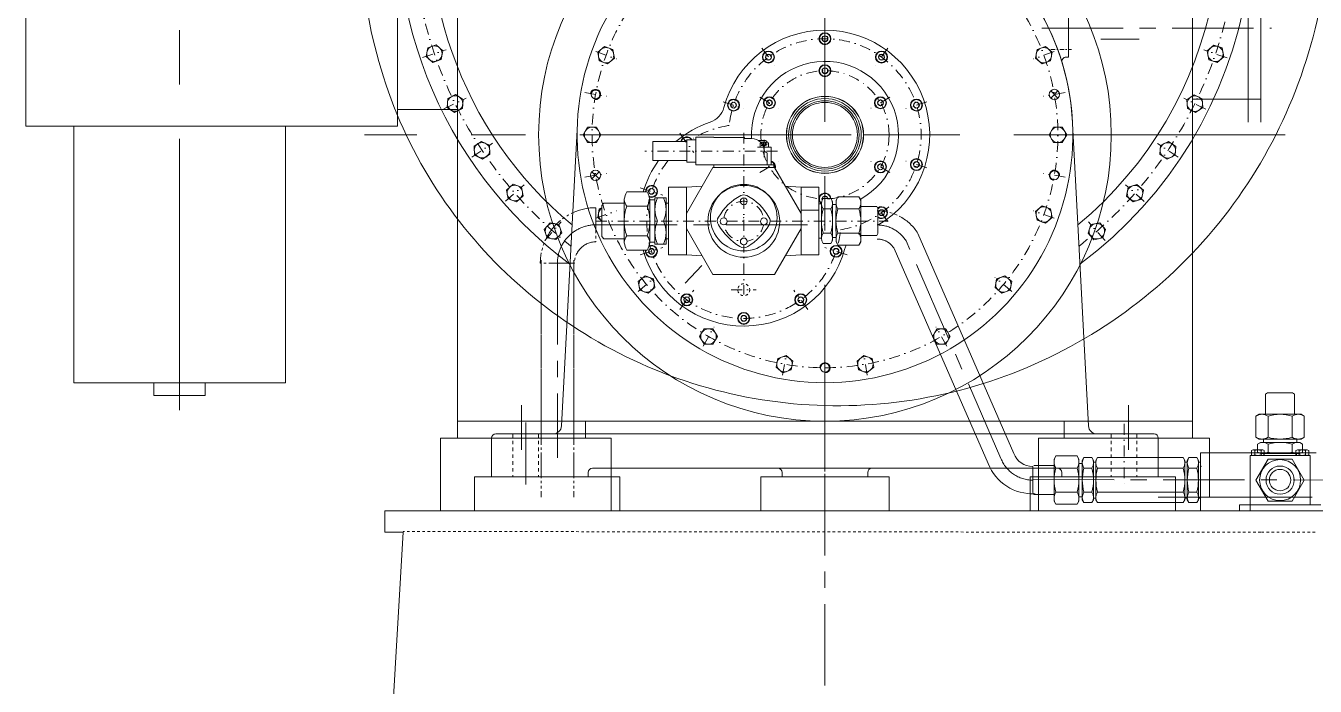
# Model space of a CAD drawing. Header units: inches. Extents: x 0 to 26418, y 0 to 20128.
# Drawn here: x 4403 to 5911, y 3632 to 4405 of the extents above; entities that cross this region are included whole.
import ezdxf

# ---------------------------------------------------------------- set-up
doc = ezdxf.new("R2010")
doc.units = ezdxf.units.IN
doc.header["$MEASUREMENT"] = 0
doc.set_wipeout_variables(frame=1)
for name, pattern in [('CENTER', [50.8, 31.75, -6.35, 6.35, -6.35]), ('DASHDOT', [25.4, 12.7, -6.35, 0, -6.35]), ('EB_DASH', [6, 3, -3]), ('EB_DASHDOTDOT', [45, 30, -3, 3, -3, 3, -3]), ('虚线', [2, 1, -1])]:
    doc.linetypes.add(name, pattern=pattern)
for name, color, linetype, lineweight in [('CAXA1', 5, 'CENTER', 5), ('CAXA细实线层', 7, 'Continuous', 5), ('CAXA虚线层', 96, 'EB_DASH', 5), ('EB0', 7, 'Continuous', 5), ('EB0_1', 7, 'Continuous', 5), ('细实线层', 7, 'Continuous', 5)]:
    doc.layers.add(name, color=color, linetype=linetype, lineweight=lineweight)

msp = doc.modelspace()

# ---------------------------------------------------------------- linework, layer by layer
at = {"color": 7, "lineweight": 5}
for p, q in [((4907.58, 3922.53), (4907.58, 5527.53)), ((5767.58, 3922.53), (5767.58, 5527.53)), ((4402.58, 4682.53), (4402.58, 4287.53)), ((4837.58, 4287.53), (4837.58, 4682.53)), ((5832.58, 4578.82), (5832.58, 4292.46)), ((5847.58, 4578.82), (5847.58, 4292.46)), ((5622.58, 4436.53), (5622.58, 4368.53)), ((5328.58, 4390.23), (5328.58, 4390.23)), ((5337.58, 4393.46), (5334.61, 4391.75)), ((5334.61, 4391.75), (5334.61, 4388.32)), ((5340.55, 4391.75), (5337.58, 4393.46)), ((5340.55, 4391.75), (5340.55, 4388.32)), ((4872.85, 4379.4), (4870.82, 4369.2)), ((4872.85, 4379.4), (4882.69, 4382.74)), ((4882.69, 4382.74), (4890.5, 4375.88)), ((4882.69, 4382.74), (4882.69, 4382.74)), ((4888.47, 4365.69), (4890.5, 4375.88)), ((5071.75, 4374.29), (5079.71, 4380.97)), ((5089.48, 4377.41), (5079.71, 4380.97)), ((5089.48, 4377.41), (5091.28, 4367.18)), ((5334.61, 4388.32), (5337.58, 4386.6)), ((5337.58, 4386.6), (5340.55, 4388.32)), ((5337.58, 4386.6), (5337.58, 4386.6)), ((5585.69, 4377.41), (5583.88, 4367.18)), ((5585.69, 4377.41), (5595.45, 4380.97)), ((5603.41, 4374.29), (5595.45, 4380.97)), ((5792.41, 4382.53), (5784.59, 4375.68)), ((5786.62, 4365.48), (5784.59, 4375.68)), ((5802.25, 4379.19), (5792.41, 4382.53)), ((5802.25, 4379.19), (5804.27, 4369)), ((4878.63, 4362.35), (4870.82, 4369.2)), ((4878.63, 4362.35), (4888.47, 4365.69)), ((5071.75, 4374.29), (5073.55, 4364.05)), ((5073.55, 4364.05), (5083.32, 4360.5)), ((5091.28, 4367.18), (5083.32, 4360.5)), ((5091.28, 4367.18), (5091.28, 4367.18)), ((5091.28, 4367.18), (5091.28, 4367.18)), ((5269.44, 4371.32), (5268.04, 4368.19)), ((5268.04, 4368.19), (5270.06, 4365.41)), ((5272.85, 4371.68), (5269.44, 4371.32)), ((5270.06, 4365.41), (5273.47, 4365.77)), ((5272.85, 4371.68), (5274.87, 4368.9)), ((5273.47, 4365.77), (5274.87, 4368.9)), ((5273.47, 4365.77), (5273.47, 4365.77)), ((5402.31, 4371.68), (5400.3, 4368.9)), ((5400.3, 4368.9), (5401.69, 4365.77)), ((5401.69, 4365.77), (5405.1, 4365.41)), ((5401.69, 4365.77), (5401.69, 4365.77)), ((5405.72, 4371.32), (5402.31, 4371.68)), ((5407.12, 4368.19), (5405.1, 4365.41)), ((5407.12, 4368.19), (5405.72, 4371.32)), ((5583.88, 4367.18), (5591.84, 4360.5)), ((5583.88, 4367.18), (5583.88, 4367.18)), ((5583.88, 4367.18), (5583.88, 4367.18)), ((5601.61, 4364.05), (5591.84, 4360.5)), ((5603.41, 4374.29), (5601.61, 4364.05)), ((5619.77, 4368.53), (5622.58, 4368.53)), ((5796.46, 4362.14), (5786.62, 4365.48)), ((5786.62, 4365.48), (5786.62, 4365.48)), ((5796.46, 4362.14), (5804.27, 4369)), ((5337.58, 4355.96), (5334.61, 4354.25)), ((5334.61, 4354.25), (5334.61, 4350.82)), ((5334.61, 4350.82), (5337.58, 4349.1)), ((5340.55, 4354.25), (5337.58, 4355.96)), ((5337.58, 4349.1), (5340.55, 4350.82)), ((5337.58, 4349.1), (5337.58, 4349.1)), ((5340.55, 4354.25), (5340.55, 4350.82)), ((4896.16, 4320), (4895.48, 4309.63)), ((4896.16, 4320), (4905.48, 4324.6)), ((4905.48, 4324.6), (4914.12, 4318.83)), ((4905.48, 4324.6), (4905.48, 4324.6)), ((4913.44, 4308.46), (4914.12, 4318.83)), ((5229.87, 4315.65), (5227.32, 4313.36)), ((5229.87, 4315.65), (5233.14, 4314.59)), ((5233.85, 4311.24), (5233.14, 4314.59)), ((5272.63, 4318.46), (5269.66, 4316.75)), ((5269.66, 4316.75), (5269.66, 4313.32)), ((5272.63, 4318.46), (5275.6, 4316.75)), ((5275.6, 4313.32), (5275.6, 4316.75)), ((5402.53, 4318.46), (5399.56, 4316.75)), ((5399.56, 4316.75), (5399.56, 4313.32)), ((5405.5, 4316.75), (5402.53, 4318.46)), ((5405.5, 4313.32), (5405.5, 4316.75)), ((5442.03, 4314.59), (5441.31, 4311.24)), ((5445.29, 4315.65), (5442.03, 4314.59)), ((5447.84, 4313.36), (5445.29, 4315.65)), ((5769.59, 4324.4), (5760.95, 4318.63)), ((5761.63, 4308.26), (5760.95, 4318.63)), ((5847.58, 4319.16), (5767.58, 4319.16)), ((5778.91, 4319.81), (5769.59, 4324.4)), ((5778.91, 4319.81), (5779.59, 4309.44)), ((4907.58, 4307.1), (4837.58, 4307.1)), ((4904.12, 4303.86), (4895.48, 4309.63)), ((4904.12, 4303.86), (4913.44, 4308.46)), ((5227.32, 4313.36), (5228.04, 4310)), ((5228.04, 4310), (5231.3, 4308.94)), ((5231.3, 4308.94), (5233.85, 4311.24)), ((5233.85, 4311.24), (5233.85, 4311.24)), ((5269.66, 4313.32), (5272.63, 4311.6)), ((5272.63, 4311.6), (5275.6, 4313.32)), ((5275.6, 4313.32), (5275.6, 4313.32)), ((5399.56, 4313.32), (5402.53, 4311.6)), ((5399.56, 4313.32), (5399.56, 4313.32)), ((5405.5, 4313.32), (5402.53, 4311.6)), ((5441.31, 4311.24), (5443.86, 4308.94)), ((5441.31, 4311.24), (5441.31, 4311.24)), ((5447.12, 4310), (5443.86, 4308.94)), ((5447.12, 4310), (5447.84, 4313.36)), ((5770.95, 4303.66), (5761.63, 4308.26)), ((5761.63, 4308.26), (5761.63, 4308.26)), ((5770.95, 4303.66), (5779.59, 4309.44)), ((4402.58, 4287.53), (4837.58, 4287.53)), ((4458.76, 4287.53), (4458.76, 3987.53)), ((4706.41, 4287.53), (4706.41, 3987.53)), ((5047.88, 4290.66), (5029.34, 3937.01)), ((5054.69, 4277.53), (5059.88, 4286.53)), ((5070.28, 4286.53), (5059.88, 4286.53)), ((5070.28, 4286.53), (5075.47, 4277.53)), ((5604.88, 4286.53), (5599.69, 4277.53)), ((5604.88, 4286.53), (5615.28, 4286.53)), ((5620.47, 4277.53), (5615.28, 4286.53)), ((5627.28, 4290.66), (5645.82, 3937.01)), ((4927.02, 4264.16), (4935.66, 4269.93)), ((4935.66, 4269.93), (4944.98, 4265.34)), ((4935.66, 4269.93), (4935.66, 4269.93)), ((5054.69, 4277.53), (5059.88, 4268.53)), ((5075.47, 4277.53), (5070.28, 4268.53)), ((5075.47, 4277.53), (5075.47, 4277.53)), ((5136.07, 4247.64), (5136.07, 4269.64)), ((5136.07, 4269.64), (5176.07, 4269.64)), ((5173.85, 4270.93), (5173.28, 4269.64)), ((5272.58, 4277.53), (5173.55, 4277.53)), ((5176.07, 4271.16), (5173.85, 4270.93)), ((5173.85, 4270.93), (5173.85, 4270.93)), ((5176.07, 4271.64), (5186.57, 4271.64)), ((5176.07, 4245.64), (5176.07, 4271.64)), ((5207.57, 4274.64), (5186.57, 4274.64)), ((5186.57, 4274.64), (5186.57, 4242.64)), ((5205.57, 4274.64), (5207.57, 4274.64)), ((5207.57, 4274.64), (5207.57, 4274.39)), ((5243.57, 4274.39), (5207.57, 4274.39)), ((5243.57, 4273.13), (5243.57, 4274.39)), ((5252.07, 4273.13), (5243.57, 4273.13)), ((5292.43, 4277.53), (5251.58, 4277.53)), ((5259.94, 4270.81), (5268.09, 4270.81)), ((5268.09, 4270.81), (5259.94, 4270.81)), ((5266.57, 4251.28), (5266.57, 4271.84)), ((5382.73, 4277.53), (5423.58, 4277.53)), ((5402.58, 4277.53), (5460.08, 4277.53)), ((5599.69, 4277.53), (5604.88, 4268.53)), ((5599.69, 4277.53), (5599.69, 4277.53)), ((5620.47, 4277.53), (5615.28, 4268.53)), ((5739.38, 4269.75), (5730.06, 4265.16)), ((5748.02, 4263.98), (5739.38, 4269.75)), ((4927.02, 4264.16), (4927.7, 4253.79)), ((4937.02, 4249.19), (4945.66, 4254.97)), ((4945.66, 4254.97), (4944.98, 4265.34)), ((5059.88, 4268.53), (5070.28, 4268.53)), ((5274.57, 4263.14), (5258.57, 4263.14)), ((5261.68, 4267.86), (5261.68, 4263.14)), ((5261.68, 4263.14), (5271.46, 4263.14)), ((5270.49, 4268.84), (5262.66, 4268.84)), ((5263.69, 4265.84), (5263.69, 4268.84)), ((5263.69, 4265.84), (5266.57, 4264.17)), ((5265.13, 4265.84), (5265.13, 4268.84)), ((5269.46, 4265.84), (5266.57, 4264.17)), ((5268.02, 4265.84), (5268.02, 4268.84)), ((5268.55, 4257.36), (5268.59, 4257.36)), ((5269.46, 4265.84), (5269.46, 4268.84)), ((5270.09, 4255.86), (5270.09, 4242.64)), ((5271.46, 4263.14), (5271.46, 4267.86)), ((5274.57, 4242.64), (5274.57, 4263.14)), ((5615.28, 4268.53), (5604.88, 4268.53)), ((5729.38, 4254.79), (5730.06, 4265.16)), ((5738.02, 4249.01), (5729.38, 4254.79)), ((5729.38, 4254.79), (5729.38, 4254.79)), ((5748.02, 4263.98), (5747.34, 4253.61)), ((4937.02, 4249.19), (4927.7, 4253.79)), ((5136.07, 4247.64), (5176.07, 4247.64)), ((5175.57, 4185.69), (5206.49, 4239.24)), ((5176.07, 4245.64), (5186.57, 4245.64)), ((5205.57, 4242.64), (5186.57, 4242.64)), ((5277.57, 4242.64), (5198.96, 4242.64)), ((5207.57, 4242.64), (5198.96, 4242.64)), ((5206.49, 4239.24), (5278.66, 4239.24)), ((5207.57, 4242.64), (5207.57, 4239.24)), ((5277.57, 4242.64), (5277.57, 4239.24)), ((5278.66, 4239.24), (5309.57, 4185.69)), ((5402.53, 4243.46), (5399.56, 4241.75)), ((5399.56, 4241.75), (5399.56, 4238.32)), ((5399.56, 4241.75), (5399.56, 4241.75)), ((5405.5, 4241.75), (5402.53, 4243.46)), ((5405.5, 4238.32), (5405.5, 4241.75)), ((5443.86, 4246.12), (5441.31, 4243.83)), ((5441.31, 4243.83), (5442.03, 4240.47)), ((5441.31, 4243.83), (5441.31, 4243.83)), ((5445.29, 4239.41), (5442.03, 4240.47)), ((5447.12, 4245.06), (5443.86, 4246.12)), ((5445.29, 4239.41), (5447.84, 4241.71)), ((5447.84, 4241.71), (5447.12, 4245.06)), ((5738.02, 4249.01), (5747.34, 4253.61)), ((5402.53, 4236.6), (5399.56, 4238.32)), ((5402.53, 4236.6), (5405.5, 4238.32)), ((4964.91, 4212.82), (4972.72, 4219.68)), ((4964.91, 4212.82), (4966.94, 4202.63)), ((4972.72, 4219.68), (4982.56, 4216.34)), ((4972.72, 4219.68), (4972.72, 4219.68)), ((4984.59, 4206.14), (4982.56, 4216.34)), ((5105.67, 4210.74), (5129.67, 4210.74)), ((5133.92, 4214.76), (5131.37, 4212.47)), ((5131.37, 4212.47), (5132.09, 4209.11)), ((5131.37, 4212.47), (5131.37, 4212.47)), ((5135.35, 4208.05), (5132.09, 4209.11)), ((5137.18, 4213.7), (5133.92, 4214.76)), ((5135.35, 4208.05), (5137.9, 4210.35)), ((5137.9, 4210.35), (5137.18, 4213.7)), ((5175.57, 4216.29), (5154.57, 4216.29)), ((5154.57, 4176.74), (5154.57, 4216.29)), ((5175.57, 4216.29), (5194, 4217.61)), ((5175.57, 4216.29), (5175.57, 4137.19)), ((5309.57, 4216.29), (5291.15, 4217.61)), ((5309.57, 4216.29), (5330.57, 4216.29)), ((5309.57, 4216.29), (5309.57, 4137.19)), ((5330.57, 4216.29), (5330.57, 4137.19)), ((5690.43, 4205.98), (5692.45, 4216.17)), ((5702.29, 4219.51), (5692.45, 4216.17)), ((5710.11, 4212.66), (5702.29, 4219.51)), ((5710.11, 4212.66), (5708.08, 4202.47)), ((4976.78, 4199.29), (4966.94, 4202.63)), ((4976.78, 4199.29), (4984.59, 4206.14)), ((5078.67, 4197.74), (5076.67, 4194.94)), ((5076.67, 4176.74), (5076.67, 4194.94)), ((5078.67, 4197.74), (5102.67, 4197.74)), ((5102.67, 4176.74), (5102.67, 4202.37)), ((5129.67, 4193.99), (5105.67, 4193.99)), ((5132.67, 4176.74), (5132.67, 4202.37)), ((5132.67, 4201.4), (5138.67, 4201.4)), ((5151.67, 4204.02), (5138.67, 4204.02)), ((5138.67, 4176.74), (5138.67, 4204.02)), ((5151.67, 4176.74), (5151.67, 4204.02)), ((5154.57, 4197.74), (5151.67, 4197.74)), ((5333.49, 4196.92), (5330.57, 4196.92)), ((5333.47, 4176.74), (5333.49, 4196.97)), ((5333.47, 4176.74), (5333.49, 4196.97)), ((5337.58, 4205.96), (5334.61, 4204.25)), ((5334.61, 4201.7), (5334.61, 4204.25)), ((5344.59, 4203.03), (5335.4, 4203.04)), ((5344.59, 4203.03), (5335.4, 4203.04)), ((5340.55, 4204.25), (5337.58, 4205.96)), ((5337.58, 4205.96), (5337.58, 4205.96)), ((5340.55, 4203.03), (5340.55, 4204.25)), ((5346.49, 4199.73), (5344.59, 4203.03)), ((5346.49, 4199.73), (5344.59, 4203.03)), ((5346.49, 4199.73), (5346.47, 4176.73)), ((5346.49, 4199.73), (5346.47, 4176.73)), ((5350.49, 4196.23), (5346.49, 4196.23)), ((5350.49, 4196.23), (5346.49, 4196.23)), ((5350.5, 4201.23), (5350.47, 4176.73)), ((5350.5, 4201.23), (5350.47, 4176.73)), ((5350.5, 4201.23), (5352.69, 4205.02)), ((5350.5, 4201.23), (5352.69, 4205.02)), ((5377.31, 4205), (5352.69, 4205.02)), ((5377.31, 4205), (5352.69, 4205.02)), ((5379.5, 4201.21), (5377.31, 4205)), ((5379.5, 4201.21), (5377.31, 4205)), ((5379.47, 4176.7), (5379.5, 4201.21)), ((5379.47, 4176.7), (5379.5, 4201.21)), ((5591.84, 4194.57), (5583.88, 4187.89)), ((5591.84, 4194.57), (5601.61, 4191.01)), ((5698.24, 4199.13), (5690.43, 4205.98)), ((5690.43, 4205.98), (5690.43, 4205.98)), ((5698.24, 4199.13), (5708.08, 4202.47)), ((5071.75, 4180.78), (5073.55, 4191.01)), ((5071.75, 4180.78), (5076.67, 4176.64)), ((5076.67, 4192.15), (5073.55, 4191.01)), ((5330.57, 4189.34), (5309.57, 4189.34)), ((5309.58, 4160.11), (5309.58, 4193.36)), ((5344.58, 4190.88), (5335.39, 4190.89)), ((5344.58, 4190.88), (5335.39, 4190.89)), ((5377.3, 4190.85), (5352.68, 4190.87)), ((5377.3, 4190.85), (5352.68, 4190.87)), ((5398.2, 4193.68), (5379.49, 4193.7)), ((5399.55, 4191.34), (5398.2, 4193.68)), ((5399.53, 4176.74), (5399.53, 4191.37)), ((5401.69, 4189.29), (5400.3, 4186.16)), ((5402.31, 4183.38), (5400.3, 4186.16)), ((5405.1, 4189.65), (5401.69, 4189.29)), ((5401.69, 4189.29), (5401.69, 4189.29)), ((5402.31, 4183.38), (5405.72, 4183.74)), ((5407.12, 4186.88), (5405.1, 4189.65)), ((5405.72, 4183.74), (5407.12, 4186.88)), ((5583.88, 4187.89), (5585.69, 4177.65)), ((5583.88, 4187.89), (5583.88, 4187.89)), ((5603.41, 4180.78), (5595.45, 4174.1)), ((5603.41, 4180.78), (5601.61, 4191.01)), ((5009.18, 4166.87), (5016.03, 4174.69)), ((5009.18, 4166.87), (5012.52, 4157.03)), ((5016.03, 4174.69), (5026.22, 4172.66)), ((5016.03, 4174.69), (5016.03, 4174.69)), ((5029.56, 4162.82), (5026.22, 4172.66)), ((5076.67, 4176.74), (5076.67, 4158.54)), ((5102.67, 4176.74), (5102.67, 4151.11)), ((5132.67, 4176.74), (5132.67, 4151.11)), ((5138.67, 4176.74), (5138.67, 4149.46)), ((5151.67, 4176.74), (5151.67, 4149.46)), ((5154.57, 4176.74), (5154.57, 4137.19)), ((5206.49, 4114.24), (5175.57, 4167.79)), ((5309.57, 4167.79), (5278.66, 4114.24)), ((5333.47, 4176.74), (5333.49, 4156.52)), ((5333.47, 4176.74), (5333.49, 4156.52)), ((5346.49, 4153.75), (5346.47, 4176.75)), ((5346.49, 4153.75), (5346.47, 4176.75)), ((5350.5, 4152.25), (5350.47, 4176.76)), ((5350.5, 4152.25), (5350.47, 4176.76)), ((5379.47, 4176.78), (5379.5, 4152.27)), ((5379.47, 4176.78), (5379.5, 4152.27)), ((5399.53, 4176.74), (5399.53, 4162.12)), ((5595.45, 4174.1), (5585.69, 4177.65)), ((5645.44, 4162.68), (5648.78, 4172.52)), ((5658.97, 4174.54), (5648.78, 4172.52)), ((5665.82, 4166.73), (5658.97, 4174.54)), ((5665.82, 4166.73), (5662.48, 4156.89)), ((5022.71, 4155.01), (5012.52, 4157.03)), ((5022.71, 4155.01), (5029.56, 4162.82)), ((5078.67, 4155.74), (5076.67, 4158.54)), ((5078.67, 4155.74), (5102.67, 4155.74)), ((5129.67, 4159.49), (5105.67, 4159.49)), ((5132.67, 4152.08), (5138.67, 4152.08)), ((5151.67, 4149.46), (5138.67, 4149.46)), ((5154.57, 4155.74), (5151.67, 4155.74)), ((5333.49, 4156.56), (5330.57, 4156.56)), ((5344.58, 4162.6), (5335.39, 4162.59)), ((5344.58, 4162.6), (5335.39, 4162.59)), ((5344.59, 4150.45), (5335.4, 4150.44)), ((5344.59, 4150.45), (5335.4, 4150.44)), ((5346.49, 4153.75), (5344.59, 4150.45)), ((5346.49, 4153.75), (5344.59, 4150.45)), ((5350.49, 4157.26), (5346.49, 4157.25)), ((5350.49, 4157.26), (5346.49, 4157.25)), ((5350.5, 4152.25), (5352.69, 4148.46)), ((5350.5, 4152.25), (5352.69, 4148.46)), ((5377.3, 4162.63), (5352.68, 4162.61)), ((5377.3, 4162.63), (5352.68, 4162.61)), ((5379.5, 4152.27), (5377.31, 4148.48)), ((5379.5, 4152.27), (5377.31, 4148.48)), ((5398.2, 4159.8), (5379.49, 4159.78)), ((5399.55, 4162.14), (5398.2, 4159.8)), ((5652.29, 4154.86), (5645.44, 4162.68)), ((5645.44, 4162.68), (5645.44, 4162.68)), ((5652.29, 4154.86), (5662.48, 4156.89)), ((5105.67, 4142.74), (5129.67, 4142.74)), ((5132.09, 4143.55), (5131.37, 4140.2)), ((5131.37, 4140.2), (5133.92, 4137.9)), ((5131.37, 4140.2), (5131.37, 4140.2)), ((5135.35, 4144.61), (5132.09, 4143.55)), ((5137.18, 4138.96), (5133.92, 4137.9)), ((5137.9, 4142.32), (5135.35, 4144.61)), ((5137.18, 4138.96), (5137.9, 4142.32)), ((5175.57, 4137.19), (5154.57, 4137.19)), ((5175.57, 4137.19), (5194, 4135.87)), ((5309.57, 4137.19), (5291.15, 4135.87)), ((5309.57, 4137.19), (5330.57, 4137.19)), ((5349.81, 4144.61), (5347.26, 4142.32)), ((5347.26, 4142.32), (5347.98, 4138.96)), ((5347.98, 4138.96), (5351.24, 4137.9)), ((5349.81, 4144.61), (5353.07, 4143.55)), ((5351.24, 4137.9), (5353.79, 4140.2)), ((5377.31, 4148.48), (5352.69, 4148.46)), ((5377.31, 4148.48), (5352.69, 4148.46)), ((5353.79, 4140.2), (5353.07, 4143.55)), ((5353.79, 4140.2), (5353.79, 4140.2)), ((5127.03, 4112.61), (5119.07, 4105.93)), ((5120.87, 4095.69), (5119.07, 4105.93)), ((5127.03, 4112.61), (5136.79, 4109.05)), ((5136.79, 4109.05), (5138.6, 4098.82)), ((5136.79, 4109.05), (5136.79, 4109.05)), ((5278.66, 4114.24), (5206.49, 4114.24)), ((5538.37, 4109.05), (5536.56, 4098.82)), ((5548.13, 4112.61), (5538.37, 4109.05)), ((5538.37, 4109.05), (5538.37, 4109.05)), ((5548.13, 4112.61), (5556.09, 4105.93)), ((5554.29, 4095.69), (5556.09, 4105.93)), ((5120.87, 4095.69), (5130.64, 4092.14)), ((5130.64, 4092.14), (5138.6, 4098.82)), ((5544.52, 4092.14), (5536.56, 4098.82)), ((5554.29, 4095.69), (5544.52, 4092.14)), ((5174.47, 4087.64), (5172.46, 4084.87)), ((5172.46, 4084.87), (5173.85, 4081.73)), ((5173.85, 4081.73), (5177.26, 4081.38)), ((5173.85, 4081.73), (5173.85, 4081.73)), ((5177.88, 4087.28), (5174.47, 4087.64)), ((5175.53, 4078.49), (5175.53, 4078.49)), ((5179.28, 4084.15), (5177.26, 4081.38)), ((5179.28, 4084.15), (5177.88, 4087.28)), ((5307.28, 4087.28), (5305.88, 4084.15)), ((5305.88, 4084.15), (5307.9, 4081.38)), ((5310.69, 4087.64), (5307.28, 4087.28)), ((5307.9, 4081.38), (5311.31, 4081.73)), ((5310.69, 4087.64), (5312.71, 4084.87)), ((5311.31, 4081.73), (5312.71, 4084.87)), ((5311.31, 4081.73), (5311.31, 4081.73)), ((5235.53, 4061.18), (5235.53, 4061.18)), ((5242.58, 4066.26), (5239.61, 4064.55)), ((5239.61, 4064.55), (5239.61, 4061.12)), ((5239.61, 4061.12), (5242.58, 4059.4)), ((5245.55, 4064.55), (5242.58, 4066.26)), ((5242.58, 4059.4), (5245.55, 4061.12)), ((5242.58, 4059.4), (5242.58, 4059.4)), ((5245.55, 4064.55), (5245.55, 4061.12)), ((5196.13, 4050.54), (5190.94, 4041.54)), ((5196.13, 4050.54), (5206.53, 4050.54)), ((5206.53, 4050.54), (5211.72, 4041.54)), ((5468.63, 4050.54), (5463.44, 4041.54)), ((5479.03, 4050.54), (5468.63, 4050.54)), ((5479.03, 4050.54), (5484.22, 4041.54)), ((5196.13, 4032.54), (5190.94, 4041.54)), ((5196.13, 4032.54), (5206.53, 4032.54)), ((5206.53, 4032.54), (5211.72, 4041.54)), ((5468.63, 4032.54), (5463.44, 4041.54)), ((5479.03, 4032.54), (5468.63, 4032.54)), ((5479.03, 4032.54), (5484.22, 4041.54)), ((5282.3, 4015.85), (5280.5, 4005.62)), ((5282.3, 4015.85), (5292.07, 4019.41)), ((5292.07, 4019.41), (5300.03, 4012.73)), ((5383.1, 4019.41), (5375.13, 4012.73)), ((5392.86, 4015.85), (5383.1, 4019.41)), ((5392.86, 4015.85), (5394.67, 4005.62)), ((5288.46, 3998.94), (5280.5, 4005.62)), ((5288.46, 3998.94), (5298.22, 4002.49)), ((5298.22, 4002.49), (5300.03, 4012.73)), ((5376.94, 4002.49), (5375.13, 4012.73)), ((5386.7, 3998.94), (5376.94, 4002.49)), ((5386.7, 3998.94), (5394.67, 4005.62)), ((4706.41, 3987.53), (4458.76, 3987.53)), ((4552.58, 3972.53), (4552.58, 3987.53)), ((4612.58, 3987.53), (4612.58, 3972.53)), ((4612.58, 3972.53), (4552.58, 3972.53)), ((5767.58, 3942.53), (4907.58, 3942.53)), ((5057.58, 3922.53), (5057.58, 3942.53)), ((5617.58, 3922.53), (5617.58, 3942.53)), ((4887.58, 3922.53), (4887.58, 3837.54)), ((4887.58, 3922.53), (5087.58, 3922.53)), ((5057.58, 3922.53), (4907.58, 3922.53)), ((4947.58, 3922.53), (4947.58, 3877.53)), ((4952.58, 3927.53), (5337.58, 3927.53)), ((5087.58, 3922.53), (5087.58, 3837.54)), ((5337.58, 3927.53), (5722.58, 3927.53)), ((5587.58, 3922.53), (5587.58, 3837.54)), ((5787.58, 3922.53), (5587.58, 3922.53)), ((5767.58, 3922.53), (5617.58, 3922.53)), ((5727.58, 3922.53), (5727.58, 3877.53)), ((5787.58, 3922.53), (5787.58, 3853.54)), ((4927.58, 3877.53), (4927.58, 3837.54)), ((4947.58, 3877.53), (5060.58, 3877.53)), ((5060.58, 3877.53), (5060.58, 3882.53)), ((5065.58, 3887.53), (5337.58, 3887.53)), ((5097.58, 3877.53), (5097.58, 3837.54)), ((5262.58, 3877.53), (5262.58, 3837.54)), ((5287.58, 3877.53), (5287.58, 3882.53)), ((5287.58, 3877.53), (5337.58, 3877.53)), ((5337.58, 3887.53), (5609.58, 3887.53)), ((5387.58, 3877.53), (5337.58, 3877.53)), ((5387.58, 3877.53), (5387.58, 3882.53)), ((5412.58, 3877.53), (5412.58, 3837.54)), ((5577.58, 3877.53), (5577.58, 3837.54)), ((5614.58, 3877.53), (5614.58, 3882.53)), ((5614.58, 3877.53), (5727.58, 3877.53)), ((5747.58, 3877.53), (5747.58, 3837.54))]:
    msp.add_line(p, q, dxfattribs=at)
at = {"color": 7, "linetype": 'DASHDOT', "lineweight": 5}
for p, q in [((4866.89, 4367.87), (4894.41, 4377.21)), ((5069.43, 4375.13), (5093.6, 4366.33)), ((5263.88, 4378.97), (5279.03, 4358.12)), ((5411.28, 4378.97), (5396.13, 4358.12)), ((5605.73, 4375.13), (5581.56, 4366.33)), ((5808.2, 4367.66), (5780.68, 4377)), ((4891.76, 4307.8), (4917.82, 4320.65)), ((5056.56, 4327.08), (5081.88, 4322.62)), ((5218.33, 4316.28), (5242.84, 4308.31)), ((5261.5, 4321.46), (5283.76, 4308.61)), ((5413.66, 4321.46), (5391.4, 4308.61)), ((5456.83, 4316.28), (5432.32, 4308.31)), ((5618.6, 4327.08), (5593.28, 4322.62)), ((5783.3, 4307.6), (5757.24, 4320.46)), ((5167.72, 4279.36), (5184.01, 4256.95)), ((4924.26, 4251.49), (4948.42, 4267.63)), ((5281.97, 4258.64), (5126.64, 4258.64)), ((5750.78, 4251.31), (5726.62, 4267.45)), ((5261.5, 4233.61), (5283.76, 4246.46)), ((5413.66, 4233.61), (5391.4, 4246.46)), ((5456.83, 4238.79), (5432.32, 4246.75)), ((5056.56, 4227.98), (5081.88, 4232.45)), ((5618.6, 4227.98), (5593.28, 4232.45)), ((4963.82, 4199.9), (4985.67, 4219.06)), ((5121.46, 4215.69), (5147.81, 4207.12)), ((5711.19, 4199.74), (5689.35, 4218.9)), ((5411.28, 4176.09), (5396.13, 4196.94)), ((5069.43, 4179.93), (5093.6, 4188.73)), ((5605.73, 4179.93), (5581.56, 4188.73)), ((5009.79, 4153.92), (5028.94, 4175.76)), ((5069.57, 4176.74), (5411.7, 4176.74)), ((5665.21, 4153.77), (5646.05, 4175.62)), ((5121.46, 4136.98), (5147.81, 4145.54)), ((5363.7, 4136.98), (5337.35, 4145.54)), ((5118.98, 4094.11), (5138.68, 4110.64)), ((5556.18, 4094.11), (5536.48, 4110.64)), ((5167.72, 4073.3), (5184.01, 4095.72)), ((5227.95, 4096.33), (5257.21, 4096.33)), ((5317.44, 4073.3), (5301.15, 4095.72)), ((5194.9, 4030.4), (5207.76, 4052.68)), ((5480.26, 4030.4), (5467.4, 4052.68)), ((5288.03, 3996.51), (5292.49, 4021.84)), ((5387.13, 3996.51), (5382.67, 4021.84)), ((5687.58, 3939.38), (5687.58, 3865.42))]:
    msp.add_line(p, q, dxfattribs=at)
at = {"color": 7, "linetype": 'DASHDOT', "lineweight": 5, "ltscale": 0.4}
msp.add_line((5601.96, 4377.53), (5625.98, 4377.53), dxfattribs=at)
at = {"color": 7, "linetype": 'Continuous', "lineweight": 5}
for p, q in [((5855.42, 3975.54), (5853.08, 3974.19)), ((5853.08, 3974.19), (5853.08, 3950.54)), ((5884.75, 3975.54), (5855.42, 3975.54)), ((5884.75, 3975.54), (5887.08, 3974.19)), ((5887.08, 3974.19), (5887.08, 3950.54)), ((5845.57, 3950.54), (5841.78, 3948.35)), ((5841.78, 3948.35), (5841.78, 3923.72)), ((5894.59, 3950.54), (5845.57, 3950.54)), ((5845.57, 3950.54), (5853.08, 3950.54)), ((5855.93, 3948.35), (5855.93, 3923.72)), ((5884.24, 3948.35), (5884.24, 3923.72)), ((5894.59, 3950.54), (5898.38, 3948.35)), ((5898.38, 3948.35), (5898.38, 3923.72)), ((5727.58, 3922.53), (5727.58, 3877.53)), ((5845.57, 3921.54), (5841.78, 3923.72)), ((5894.59, 3921.54), (5898.38, 3923.72)), ((5836.58, 3903.14), (5836.58, 3908.34)), ((5849.71, 3908.94), (5838.45, 3908.94)), ((5840.33, 3908.34), (5840.33, 3903.14)), ((5847.08, 3917.54), (5843.78, 3915.63)), ((5843.78, 3915.63), (5843.78, 3906.44)), ((5845.57, 3921.54), (5894.59, 3921.54)), ((5850.58, 3921.54), (5845.57, 3921.54)), ((5847.08, 3917.54), (5893.08, 3917.54)), ((5850.58, 3917.54), (5847.08, 3917.54)), ((5847.83, 3908.34), (5847.83, 3903.14)), ((5850.58, 3921.54), (5850.58, 3917.54)), ((5851.59, 3903.14), (5851.59, 3908.34)), ((5855.93, 3915.63), (5855.93, 3906.44)), ((5884.24, 3915.63), (5884.24, 3906.44)), ((5888.58, 3903.14), (5888.58, 3908.34)), ((5889.58, 3921.54), (5889.58, 3917.54)), ((5901.71, 3908.94), (5890.45, 3908.94)), ((5892.33, 3908.34), (5892.33, 3903.14)), ((5893.08, 3917.54), (5896.38, 3915.63)), ((5896.38, 3915.63), (5896.38, 3906.44)), ((5899.83, 3908.34), (5899.83, 3903.14)), ((5903.59, 3903.14), (5903.59, 3908.34)), ((5605.68, 3898.05), (5607.87, 3901.84)), ((5605.68, 3898.05), (5605.68, 3873.54)), ((5607.87, 3901.84), (5632.5, 3901.84)), ((5634.68, 3898.05), (5632.5, 3901.84)), ((5634.56, 3893.04), (5638.68, 3893.04)), ((5634.68, 3898.05), (5634.68, 3873.55)), ((5638.68, 3896.54), (5640.59, 3899.84)), ((5638.68, 3896.54), (5638.68, 3893.04)), ((5638.68, 3893.04), (5638.68, 3850.54)), ((5640.59, 3899.84), (5649.78, 3899.84)), ((5651.68, 3896.54), (5649.78, 3899.84)), ((5651.68, 3896.54), (5651.68, 3873.54)), ((5654.58, 3894.55), (5651.68, 3894.55)), ((5654.58, 3896.54), (5656.49, 3899.84)), ((5654.58, 3896.54), (5654.58, 3890.05)), ((5756.71, 3899.85), (5656.49, 3899.85)), ((5756.71, 3899.85), (5699.43, 3899.85)), ((5758.61, 3896.55), (5756.71, 3899.85)), ((5761.48, 3894.55), (5758.58, 3894.55)), ((5758.61, 3896.55), (5758.61, 3888.96)), ((5761.48, 3896.54), (5763.39, 3899.85)), ((5761.48, 3896.54), (5761.48, 3890.05)), ((5761.48, 3896.54), (5761.48, 3873.48)), ((5772.58, 3899.85), (5763.39, 3899.85)), ((5772.62, 3899.85), (5763.39, 3899.85)), ((5774.48, 3896.55), (5772.62, 3899.85)), ((5774.48, 3896.55), (5774.48, 3890.05)), ((5774.48, 3890.05), (5774.48, 3896.54)), ((5777.08, 3894.55), (5774.48, 3894.55)), ((5777.08, 3905.54), (5777.08, 3837.54)), ((5912.08, 3905.54), (5777.08, 3905.54)), ((5905.08, 3902.54), (5835.08, 3902.54)), ((5835.08, 3902.54), (5835.08, 3844.54)), ((5849.71, 3902.54), (5838.45, 3902.54)), ((5855.93, 3898.05), (5841.78, 3873.54)), ((5847.08, 3904.54), (5843.78, 3906.44)), ((5893.08, 3904.54), (5847.08, 3904.54)), ((5851.09, 3904.61), (5851.09, 3902.54)), ((5884.23, 3898.05), (5855.93, 3898.05)), ((5898.38, 3873.54), (5884.23, 3898.05)), ((5889.09, 3904.61), (5889.09, 3902.54)), ((5901.71, 3902.54), (5890.45, 3902.54)), ((5893.08, 3904.54), (5896.38, 3906.44)), ((5905.08, 3902.54), (5905.08, 3844.54)), ((5097.58, 3877.53), (4927.58, 3877.53)), ((4957.09, 3877.53), (5027.09, 3877.53)), ((5262.58, 3877.53), (5412.58, 3877.53)), ((5577.58, 3877.53), (5747.58, 3877.53)), ((5582.03, 3890.54), (5605.68, 3890.54)), ((5607.87, 3887.7), (5632.5, 3887.7)), ((5614.59, 3877.53), (5727.58, 3877.53)), ((5640.59, 3887.7), (5649.78, 3887.7)), ((5654.58, 3890.05), (5654.58, 3850.54)), ((5656.49, 3887.7), (5756.71, 3887.7)), ((5758.61, 3888.96), (5758.61, 3850.54)), ((5763.39, 3887.7), (5772.58, 3887.7)), ((5774.48, 3890.05), (5774.48, 3850.54)), ((5777.16, 3889.05), (5777.08, 3889.05)), ((5605.68, 3873.54), (5605.68, 3849.03)), ((5634.68, 3849.03), (5634.68, 3873.54)), ((5638.68, 3850.54), (5638.68, 3873.54)), ((5651.68, 3873.54), (5651.68, 3850.54)), ((5654.58, 3873.55), (5654.58, 3852.55)), ((5654.58, 3850.54), (5654.58, 3873.54)), ((5758.61, 3873.55), (5758.61, 3850.54)), ((5761.48, 3873.55), (5761.48, 3850.54)), ((5761.48, 3873.55), (5761.48, 3850.54)), ((5761.48, 3850.54), (5761.48, 3873.54)), ((5774.48, 3873.55), (5774.48, 3850.54)), ((5841.78, 3873.54), (5855.93, 3849.03)), ((5884.23, 3849.03), (5898.38, 3873.54)), ((5580.68, 3858.88), (5582.03, 3856.54)), ((5582.03, 3856.54), (5605.68, 3856.54)), ((5605.68, 3849.03), (5605.68, 3856.54)), ((5605.68, 3849.03), (5607.87, 3845.24)), ((5607.87, 3859.39), (5632.5, 3859.39)), ((5634.68, 3849.03), (5632.5, 3845.24)), ((5634.68, 3854.04), (5634.68, 3849.03)), ((5634.68, 3854.04), (5638.68, 3854.04)), ((5638.68, 3854.04), (5638.68, 3850.54)), ((5638.68, 3850.54), (5640.59, 3847.24)), ((5640.59, 3859.39), (5649.78, 3859.39)), ((5640.59, 3847.24), (5649.78, 3847.24)), ((5651.68, 3850.54), (5649.78, 3847.24)), ((5654.58, 3852.55), (5651.66, 3852.55)), ((5651.68, 3850.54), (5651.68, 3857.04)), ((5654.58, 3854.04), (5654.58, 3850.54)), ((5654.58, 3850.54), (5656.49, 3847.24)), ((5656.49, 3859.39), (5756.71, 3859.39)), ((5756.71, 3847.24), (5656.49, 3847.24)), ((5727.58, 3853.54), (5907.58, 3853.54)), ((5758.61, 3850.54), (5756.71, 3847.24)), ((5761.51, 3852.55), (5758.58, 3852.55)), ((5758.61, 3850.54), (5758.61, 3857.04)), ((5761.48, 3854.04), (5761.48, 3850.54)), ((5761.48, 3850.54), (5763.39, 3847.24)), ((5763.39, 3859.39), (5772.58, 3859.39)), ((5772.58, 3847.24), (5763.39, 3847.24)), ((5774.48, 3850.54), (5772.58, 3847.24)), ((5777.38, 3852.55), (5774.46, 3852.55)), ((5774.48, 3850.54), (5774.48, 3857.04)), ((5835.08, 3837.54), (5835.08, 3852.53)), ((5855.93, 3849.03), (5884.23, 3849.03)), ((4822.58, 3837.54), (4822.58, 3812.54)), ((4822.58, 3837.54), (6232.58, 3837.54)), ((5607.87, 3845.24), (5632.5, 3845.24)), ((5917.58, 3844.54), (5822.58, 3844.54)), ((5822.58, 3844.54), (5822.58, 3837.54)), ((4844, 3812.54), (4820.28, 3407.54)), ((4844, 3812.54), (4822.58, 3812.54))]:
    msp.add_line(p, q, dxfattribs=at)
at = {"color": 7, "linetype": '虚线', "lineweight": 5, "ltscale": 4}
for p, q in [((4972.58, 3927.53), (4972.58, 3877.53)), ((5002.58, 3927.53), (5002.58, 3877.53)), ((5672.58, 3927.53), (5672.58, 3877.53)), ((5702.58, 3927.53), (5702.58, 3877.53))]:
    msp.add_line(p, q, dxfattribs=at)
at = {"color": 7, "lineweight": 5}
for centre, radius in [((5337.58, 4277.53), 335), ((5337.58, 4390.03), 7), ((5337.58, 4390.03), 6.5), ((5337.58, 4390.03), 3.43), ((4880.66, 4372.54), 9), ((5081.51, 4370.73), 9), ((5271.45, 4368.55), 7), ((5271.45, 4368.55), 6.5), ((5403.71, 4368.55), 7), ((5403.71, 4368.55), 6.5), ((5593.65, 4370.73), 9), ((5794.43, 4372.34), 9), ((5271.45, 4368.55), 3.43), ((5403.71, 4368.55), 3.43), ((5337.58, 4352.53), 7), ((5337.58, 4352.53), 6.5), ((5337.58, 4352.53), 3.43), ((5069.22, 4324.85), 5.12), ((5605.94, 4324.85), 6), ((4904.8, 4314.23), 9), ((5230.59, 4312.3), 7), ((5230.59, 4312.3), 6.5), ((5230.59, 4312.3), 3.43), ((5272.63, 4315.03), 7), ((5272.63, 4315.03), 6.5), ((5272.63, 4315.03), 3.43), ((5337.58, 4277.53), 45.15), ((5337.58, 4277.53), 45), ((5337.58, 4277.53), 45), ((5337.58, 4277.53), 42.5), ((5337.58, 4277.53), 40), ((5337.58, 4277.53), 38), ((5402.53, 4315.03), 7), ((5402.53, 4315.03), 6.5), ((5402.53, 4315.03), 3.43), ((5444.57, 4312.3), 7), ((5444.57, 4312.3), 6.5), ((5444.57, 4312.3), 3.43), ((5770.27, 4314.03), 9), ((5065.08, 4277.53), 9), ((5610.08, 4277.53), 9), ((4936.34, 4259.56), 9), ((5738.7, 4259.38), 9), ((5402.53, 4240.03), 7), ((5402.53, 4240.03), 6.5), ((5402.53, 4240.03), 3.43), ((5444.57, 4242.77), 7), ((5444.57, 4242.77), 6.5), ((5444.57, 4242.77), 3.43), ((5069.22, 4230.21), 6), ((5605.94, 4230.21), 5.12), ((4974.75, 4209.48), 9), ((5134.64, 4211.41), 3.43), ((5242.58, 4176.33), 42), ((5700.27, 4209.32), 9), ((5403.71, 4186.52), 3.43), ((5593.65, 4184.33), 9), ((5019.37, 4164.85), 9), ((5655.63, 4164.7), 9), ((5134.64, 4141.26), 3.43), ((5350.53, 4141.26), 7), ((5350.53, 4141.26), 6.5), ((5350.53, 4141.26), 3.43), ((5128.83, 4102.37), 9), ((5546.33, 4102.37), 9), ((5175.87, 4084.51), 7), ((5175.87, 4084.51), 6.5), ((5309.29, 4084.51), 7), ((5309.29, 4084.51), 6.5), ((5175.87, 4084.51), 3.43), ((5309.29, 4084.51), 3.43), ((5242.58, 4062.83), 7), ((5242.58, 4062.83), 6.5), ((5242.58, 4062.83), 3.43), ((5201.33, 4041.54), 9), ((5473.83, 4041.54), 9), ((5290.26, 4009.17), 9), ((5384.9, 4009.17), 9), ((5337.58, 4005.03), 5.12)]:
    msp.add_circle(centre, radius, dxfattribs=at)
at = {"color": 7, "linetype": 'DASHDOT', "lineweight": 5}
msp.add_circle((5337.58, 4277.53), 75, dxfattribs=at)
at = {"color": 7, "linetype": '虚线', "lineweight": 5, "ltscale": 3}
msp.add_circle((5242.58, 4096.33), 7, dxfattribs=at)
at = {"color": 7, "linetype": 'Continuous', "lineweight": 5}
for radius in [24, 16.5, 12.5]:
    msp.add_circle((5870.08, 3873.54), radius, dxfattribs=at)
at = {"color": 7, "lineweight": 5}
for centre, radius, start, end in [((5337.58, 4527.53), 500, 41.17406, 233.37069), ((5337.58, 4527.53), 462.5, 45.30913, 230.2216), ((5337.58, 4527.53), 500, 306.62931, 34.33282), ((5337.58, 4527.53), 462.5, 309.7784, 28.04824), ((5337.58, 4277.53), 290, 148.66775, 270), ((5337.58, 4277.53), 290, 270, 31.33225), ((5337.58, 4277.53), 290, 2.59481, 31.33225), ((5337.58, 4277.53), 122.5, 300.38017, 164.87807), ((5337.58, 4277.53), 122.5, 300.38017, 164.87807), ((5337.58, 4277.53), 86, 298.63697, 182.93221), ((5619.77, 4363.53), 5, 90, 196.9493), ((5069.22, 4324.85), 6, 260.63079, 170), ((5195.19, 4316.01), 25, 288.74187, 344.87807), ((5195.19, 4316.01), 25, 288.74187, 344.87807), ((5242.58, 4176.33), 122.5, 108.74187, 130.38436), ((5242.58, 4176.33), 122.5, 108.74187, 130.38436), ((5175.87, 4268.16), 7, 29.87422, 167.73795), ((5175.87, 4268.16), 6.5, 32.43977, 166.77825), ((5175.87, 4268.16), 3.43, 86.55275, 154.31423), ((5252.07, 4258.64), 14.49, 2.50338, 90), ((5242.58, 4176.33), 102.5, 80.16948, 80.86502), ((5268.09, 4268.81), 2, 0, 90), ((5262.66, 4267.86), 0.978, 90, 180), ((5264.41, 4267.28), 1.61, 243.43495, 296.56505), ((5266.57, 4271.32), 5.67, 255.25287, 284.74713), ((5268.55, 4259.36), 2, 182.50346, 269.99997), ((5268.74, 4267.28), 1.61, 243.43495, 296.56505), ((5268.59, 4255.86), 1.5, 0, 90), ((5270.49, 4267.86), 0.978, 0, 90), ((5242.58, 4176.33), 122.5, 144.39997, 163.6886), ((5242.58, 4176.33), 122.5, 144.39997, 163.6886), ((5272.63, 4240.03), 7, 343.58079, 73.86999), ((5272.63, 4240.03), 6.5, 347.93675, 72.59113), ((5605.94, 4230.21), 6, 350, 259.36921), ((5153.94, 4188.71), 53.05, 155.47075, 165.08309), ((5134.64, 4211.41), 7, 247.11196, 185.47899), ((5134.64, 4211.41), 6.5, 243.14607, 185.90189), ((5081.41, 4188.71), 53.05, 14.91691, 24.52925), ((5337.58, 4202.53), 7, 2.67477, 234.26257), ((5337.58, 4202.53), 6.5, 2.48359, 231.158), ((5124.44, 4205.9), 22.22, 191.67763, 212.40169), ((5153.77, 4176.74), 51.09, 160.26839, 180), ((5110.91, 4205.9), 22.22, 327.59831, 348.32237), ((5081.58, 4176.74), 51.09, 0, 19.73161), ((5171.18, 4190.38), 32.51, 155.1914, 204.8086), ((5119.17, 4190.38), 32.51, 335.1914, 24.8086), ((5344.13, 4196.96), 10.64, 145.12338, 214.77375), ((5344.13, 4196.96), 10.64, 145.12338, 214.77375), ((5337.58, 4202.53), 3.43, 8.41267, 201.89534), ((5335.85, 4196.96), 10.64, 325.12338, 34.77375), ((5335.85, 4196.96), 10.64, 325.12338, 34.77375), ((5363.02, 4197.94), 12.53, 145.56432, 214.33281), ((5363.02, 4197.94), 12.53, 145.56432, 214.33281), ((5366.96, 4197.94), 12.53, 325.56432, 34.33281), ((5366.96, 4197.94), 12.53, 325.56432, 34.33281), ((5081.51, 4184.33), 9, 122.5396, 237.50534), ((5219.08, 4176.74), 7.5, 141.87291, 215.43679), ((5266.08, 4176.74), 7.5, 324.56597, 38.12433), ((5266.08, 4176.74), 7.5, 358.34045, 22.16227), ((5386.97, 4176.69), 53.5, 164.61139, 179.94857), ((5386.97, 4176.69), 53.5, 164.61139, 179.94857), ((5292.98, 4176.78), 53.5, 359.94857, 15.28574), ((5292.98, 4176.78), 53.5, 359.94857, 15.28574), ((5397.3, 4176.68), 46.83, 162.36061, 179.94857), ((5397.3, 4176.68), 46.83, 162.36061, 179.94857), ((5332.65, 4176.74), 46.83, 359.94857, 17.53652), ((5332.65, 4176.74), 46.83, 359.94857, 17.53652), ((5403.71, 4186.52), 7, 233.403, 129.78418), ((5403.71, 4186.52), 6.5, 230.05567, 130.5492), ((5153.77, 4176.74), 51.09, 180, 199.73161), ((5081.58, 4176.74), 51.09, 340.26839, 0), ((5171.18, 4163.1), 32.51, 155.1914, 204.8086), ((5119.17, 4163.1), 32.51, 335.1914, 24.8086), ((5273.61, 4206.9), 69.77, 209.6427, 239.25963), ((5211.55, 4206.9), 69.77, 300.74037, 330.3573), ((5386.97, 4176.79), 53.5, 180.05143, 195.38861), ((5386.97, 4176.79), 53.5, 180.05143, 195.38861), ((5292.98, 4176.7), 53.5, 344.71426, 0.05143), ((5292.98, 4176.7), 53.5, 344.71426, 0.05143), ((5397.3, 4176.8), 46.83, 180.05143, 197.63939), ((5397.3, 4176.8), 46.83, 180.05143, 197.63939), ((5332.65, 4176.74), 46.83, 342.46348, 0.05143), ((5332.65, 4176.74), 46.83, 342.46348, 0.05143), ((5124.44, 4147.58), 22.22, 147.59831, 168.32237), ((5153.94, 4164.77), 53.05, 194.91691, 204.52925), ((5110.91, 4147.58), 22.22, 11.67763, 32.40169), ((5081.41, 4164.77), 53.05, 335.47075, 345.08309), ((5344.13, 4156.52), 10.64, 145.22625, 214.87662), ((5344.13, 4156.52), 10.64, 145.22625, 214.87662), ((5335.85, 4156.52), 10.64, 325.22625, 34.87662), ((5335.85, 4156.52), 10.64, 325.22625, 34.87662), ((5363.02, 4155.54), 12.53, 145.66719, 214.43568), ((5363.02, 4155.54), 12.53, 145.66719, 214.43568), ((5337.58, 4277.53), 122.5, 288.74187, 290.00409), ((5366.96, 4155.55), 12.53, 325.66719, 34.43568), ((5366.96, 4155.55), 12.53, 325.66719, 34.43568), ((5242.58, 4176.33), 122.5, 195.91361, 344.87807), ((5242.58, 4176.33), 122.5, 195.91361, 344.87807), ((5134.64, 4141.26), 7, 167.74836, 115.75734), ((5134.64, 4141.26), 6.5, 166.7895, 120.36794), ((5242.58, 4152.83), 7.5, 231.87618, 308.12382), ((5384.97, 4137.85), 25, 154.8788, 164.87807), ((5384.97, 4137.85), 25, 154.8788, 164.87807), ((4952.58, 3922.53), 5, 90, 180), ((5019.36, 3937.53), 10, 270, 357), ((5655.8, 3937.53), 10, 183, 270), ((5722.58, 3922.53), 5, 0, 90), ((5065.58, 3882.53), 5, 90, 180), ((5282.58, 3882.53), 5, 0, 90), ((5392.58, 3882.53), 5, 90, 180), ((5609.58, 3882.53), 5, 0, 90)]:
    msp.add_arc(centre, radius, start, end, dxfattribs=at)
at = {"color": 7, "linetype": 'DASHDOT', "lineweight": 5}
for centre, radius, start, end in [((5337.58, 4527.53), 482.5, 43.01789, 231.97707), ((5337.58, 4527.53), 482.5, 308.02293, 31.16), ((5337.58, 4277.53), 272.5, 147.97595, 270), ((5337.58, 4277.53), 272.5, 270, 32.02405), ((5337.58, 4277.53), 112.5, 279.24443, 174.3755), ((5242.58, 4176.33), 113.5, 98.59291, 122.88768), ((5242.58, 4176.33), 113.5, 141.07645, 355.02702)]:
    msp.add_arc(centre, radius, start, end, dxfattribs=at)
at = {"color": 7, "linetype": 'Continuous', "lineweight": 5}
for centre, radius, start, end in [((5848.86, 3938.01), 12.53, 55.61575, 124.38425), ((5870.08, 3903.71), 46.83, 90, 107.58795), ((5870.09, 3903.71), 46.83, 72.41205, 90), ((5891.32, 3938.01), 12.53, 55.61575, 124.38425), ((5848.86, 3934.06), 12.53, 235.61575, 304.38425), ((5870.08, 3968.36), 46.83, 252.41205, 270), ((5870.09, 3968.36), 46.83, 270, 287.58795), ((5891.32, 3934.06), 12.53, 235.61575, 304.38425), ((5838.45, 3905.71), 3.23, 54.42999, 125.57001), ((5844.08, 3896.94), 12, 71.77609, 108.22391), ((5849.86, 3906.9), 10.64, 55.17482, 124.82518), ((5849.71, 3905.71), 3.23, 54.42999, 125.57001), ((5870.08, 3864.04), 53.5, 90, 105.33717), ((5870.09, 3864.04), 53.5, 74.66283, 90), ((5890.32, 3906.9), 10.64, 55.17482, 124.82518), ((5890.45, 3905.71), 3.23, 54.42999, 125.57001), ((5896.08, 3896.94), 12, 71.77609, 108.22391), ((5901.71, 3905.71), 3.23, 54.42999, 125.57001), ((5618.21, 3894.77), 12.53, 145.61575, 214.38425), ((5622.16, 3894.77), 12.53, 325.61575, 34.38425), ((5649.32, 3893.77), 10.64, 145.17482, 214.82518), ((5641.05, 3893.77), 10.64, 325.17482, 34.82518), ((5665.22, 3893.77), 10.64, 145.17482, 214.82518), ((5747.97, 3893.77), 10.64, 325.17482, 34.82518), ((5772.12, 3893.77), 10.64, 145.17482, 214.82518), ((5763.85, 3893.77), 10.64, 325.17482, 34.82518), ((5838.45, 3905.76), 3.23, 234.42999, 305.57001), ((5844.08, 3914.54), 12, 251.77609, 288.22391), ((5849.86, 3915.18), 10.64, 235.17482, 304.82518), ((5849.71, 3905.76), 3.23, 234.42999, 305.57001), ((5870.08, 3958.04), 53.5, 254.66283, 270), ((5870.09, 3958.04), 53.5, 270, 285.33717), ((5890.32, 3915.18), 10.64, 235.17482, 304.82518), ((5890.45, 3905.76), 3.23, 234.42999, 305.57001), ((5896.08, 3914.54), 12, 251.77609, 288.22391), ((5901.71, 3905.76), 3.23, 234.42999, 305.57001), ((5652.51, 3873.55), 46.83, 162.41205, 180), ((5587.86, 3873.55), 46.83, 0, 17.58795), ((5692.18, 3873.55), 53.5, 164.66283, 180), ((5598.19, 3873.55), 53.5, 0, 15.33717), ((5708.08, 3873.55), 53.5, 164.66283, 180), ((5705.12, 3873.55), 53.5, 0, 15.33717), ((5814.98, 3873.55), 53.5, 164.66283, 180), ((5720.99, 3873.55), 53.5, 0, 15.33717), ((5652.51, 3873.54), 46.83, 180, 197.58795), ((5587.86, 3873.54), 46.83, 342.41205, 0), ((5692.18, 3873.54), 53.5, 180, 195.33717), ((5598.19, 3873.54), 53.5, 344.66283, 0), ((5708.08, 3873.54), 53.5, 180, 195.33717), ((5705.12, 3873.54), 53.5, 344.66283, 0), ((5814.98, 3873.54), 53.5, 180, 195.33717), ((5720.99, 3873.54), 53.5, 344.66283, 0), ((5618.21, 3852.32), 12.53, 145.61575, 214.38425), ((5622.16, 3852.32), 12.53, 325.61575, 34.38425), ((5649.32, 3853.32), 10.64, 145.17482, 214.82518), ((5641.05, 3853.32), 10.64, 325.17482, 34.82518), ((5665.22, 3853.32), 10.64, 145.17482, 214.82518), ((5747.97, 3853.32), 10.64, 325.17482, 34.82518), ((5772.12, 3853.32), 10.64, 145.17482, 214.82518), ((5763.85, 3853.32), 10.64, 325.17482, 34.82518)]:
    msp.add_arc(centre, radius, start, end, dxfattribs=at)
at = {"color": 7, "lineweight": 5}
msp.add_point((5242.57, 4180.64), dxfattribs=at)
at = {"color": 7, "linetype": 'Continuous', "lineweight": 5}
msp.add_point((5777.38, 3889.55), dxfattribs=at)
msp.add_point((5777.38, 3889.55), dxfattribs=at)
at = {"layer": 'CAXA1', "linetype": 'CENTER', "lineweight": 5, "ltscale": 10}
for p, q in [((5337.58, 5626.21), (5337.58, 3883.44)), ((4582.58, 4780.94), (4582.58, 3935.67)), ((5876.18, 4277.53), (4798.98, 4277.53)), ((4982.58, 3961.29), (4982.58, 3908.87)), ((5692.58, 3961.29), (5692.58, 3908.87))]:
    msp.add_line(p, q, dxfattribs=at)
at = {"layer": 'CAXA1', "linetype": 'CENTER', "lineweight": 5, "ltscale": 3}
for p, q in [((5591.37, 4402.53), (5859.86, 4402.53)), ((5660.52, 4389.54), (5705.05, 4389.54)), ((5069.57, 4172.43), (5337.59, 4172.43)), ((5543.51, 3898.78), (5432.43, 4153.45)), ((5024.58, 4127.3), (5024.58, 3899.53)), ((4987.58, 3941.1), (4987.58, 3868.27)), ((5337.58, 3880.76), (5337.58, 3354.21)), ((5580.68, 3874.21), (6039.08, 3873.54))]:
    msp.add_line(p, q, dxfattribs=at)
for centre, radius, start, end in [((5069.58, 4127.3), 45, 90, 180), ((5398.58, 4132.13), 40, 32.20349, 90), ((5580.68, 3913.55), 40, 201.66198, 270)]:
    msp.add_arc(centre, radius, start, end, dxfattribs=at)
at = {"layer": 'CAXA细实线层', "color": 7, "linetype": 'EB_DASHDOTDOT', "lineweight": 5}
for p, q in [((5069.57, 4192.33), (5069.57, 4152.38)), ((5044.5, 4127.3), (5004.55, 4127.3)), ((5005.58, 4130.8), (5005.58, 3853.54)), ((5005.58, 4127.3), (5005.58, 3915.23)), ((5043.58, 4130.8), (5043.58, 3853.54)), ((5043.58, 4127.3), (5043.58, 3915.23))]:
    msp.add_line(p, q, dxfattribs=at)
at = {"layer": 'CAXA细实线层', "color": 7, "lineweight": 5}
for p, q in [((5558.37, 3904.7), (5446.39, 4162.24)), ((5528.59, 3892.82), (5418.47, 4144.66)), ((5580.68, 3889.55), (5580.68, 3858.88)), ((5581.45, 3857.55), (5578.02, 3857.55))]:
    msp.add_line(p, q, dxfattribs=at)
at = {"layer": 'CAXA细实线层', "color": 7, "linetype": 'EB_DASHDOTDOT', "lineweight": 5}
for centre, radius, start, end in [((5069.58, 4127.3), 65.03, 90, 180), ((5398.58, 4132.13), 56.5, 32.20348, 90), ((5069.58, 4127.3), 25.08, 90, 180), ((5398.58, 4132.13), 23.5, 32.20348, 90)]:
    msp.add_arc(centre, radius, start, end, dxfattribs=at)
at = {"layer": 'CAXA细实线层', "color": 7, "lineweight": 5}
for radius, start, end in [(56.06, 201.69237, 272.72825), (24, 201.62018, 270)]:
    msp.add_arc((5580.68, 3913.55), radius, start, end, dxfattribs=at)
at = {"layer": 'CAXA虚线层', "color": 7, "linetype": 'EB_DASH', "lineweight": 5}
for p, q in [((5847.58, 3812.54), (4844.05, 3813.41)), ((5911.11, 3812.54), (5847.58, 3812.54))]:
    msp.add_line(p, q, dxfattribs=at)
at = {"layer": 'EB0', "color": 7, "lineweight": 5}
for p, q in [((5601.7, 4329.09), (5610.18, 4320.61)), ((5610.18, 4329.09), (5601.7, 4320.61)), ((5064.98, 4234.46), (5073.46, 4225.97)), ((5073.46, 4234.46), (5064.98, 4225.97))]:
    msp.add_line(p, q, dxfattribs=at)
at = {"layer": 'EB0_1', "color": 7, "linetype": 'Continuous', "lineweight": 5}
msp.add_open_spline([(5609.61, 4959.85), (5604.23, 4963.48), (5560.13, 4991.94), (5470.47, 5030.07), (5336.13, 5054.17), (5200.44, 5038.31), (5070.79, 4989.39), (4957.56, 4907.28), (4868.73, 4798.02), (4810.88, 4668.5), (4788.35, 4528.71), (4803.55, 4385.75), (4854.08, 4249.8), (4940.34, 4131.19), (5054.43, 4038.54), (5189.56, 3977.68), (5337.76, 3954.26), (5487.16, 3969.95), (5628.38, 4024.21), (5751.55, 4113.79), (5847.55, 4232.36), (5910.2, 4373.37), (5926.84, 4475.47), (5928.8, 4527.53)], degree=3, knots=[0, 0, 0, 0, 419.1035971, 3392.9937975, 6215.3745007, 9149.023429, 12103.3367185, 15079.8722954, 18078.6424116, 21099.6692413, 24142.9188849, 27118.4769627, 30293.7532191, 33403.6957507, 36481.2301011, 39689.5818652, 42866.2405202, 46065.1568425, 49286.2972383, 52529.6730109, 55795.3067687, 59028.9874738, 62395.0275036, 62395.0275036, 62395.0275036, 62395.0275036], dxfattribs=at)
at = {"layer": '细实线层', "color": 7, "lineweight": 5}
msp.add_line((5193.56, 4124.75), (5173.85, 4103.84), dxfattribs=at)
msp.add_arc((5337.58, 4005.03), 6, 270, 179.36921, dxfattribs=at)

# ---------------------------------------------------------------- next in the draw order: wipeouts: each hides what was drawn before it
at = {"color": 7, "lineweight": 5}
msp.add_wipeout([(5242.58, 4195.83), (5244.89, 4195.83), (5244.89, 4195.83), (5246.04, 4197.83), (5246.04, 4197.83), (5247.2, 4199.83), (5247.2, 4199.83), (5246.04, 4201.83), (5246.04, 4201.83), (5244.89, 4203.83), (5244.89, 4203.83), (5242.58, 4203.83), (5242.58, 4203.83), (5240.27, 4203.83), (5240.27, 4203.83), (5239.11, 4201.83), (5239.11, 4201.83), (5237.96, 4199.83), (5237.96, 4199.83), (5239.11, 4197.83), (5239.11, 4197.83), (5240.27, 4195.83), (5240.27, 4195.83)], dxfattribs=at)

# ---------------------------------------------------------------- next in the draw order: linework, layer by layer
at = {"color": 7, "linetype": 'DASHDOT', "lineweight": 5}
msp.add_line((5242.57, 4280.05), (5242.57, 4090.91), dxfattribs=at)
at = {"color": 7, "lineweight": 5}
for centre, radius in [((5242.57, 4180.64), 39), ((5242.58, 4199.83), 4)]:
    msp.add_circle(centre, radius, dxfattribs=at)
at = {"color": 7, "linetype": 'DASHDOT', "lineweight": 5}
msp.add_circle((5242.58, 4176.33), 23.5, dxfattribs=at)
at = {"color": 7, "lineweight": 5}
for centre, radius, start, end in [((5267.75, 4150.97), 62.46, 117.21995, 150.87656), ((5242.58, 4199.83), 7.5, 62.46706, 117.53294), ((5217.41, 4150.97), 62.46, 29.12344, 62.78005)]:
    msp.add_arc(centre, radius, start, end, dxfattribs=at)

# ---------------------------------------------------------------- next in the draw order: wipeouts: each hides what was drawn before it
for points in [[(5223.08, 4176.33), (5223.08, 4178.64), (5223.08, 4178.64), (5221.08, 4179.79), (5221.08, 4179.79), (5219.08, 4180.95), (5219.08, 4180.95), (5217.08, 4179.79), (5217.08, 4179.79), (5215.08, 4178.64), (5215.08, 4178.64), (5215.08, 4176.33), (5215.08, 4176.33), (5215.08, 4174.02), (5215.08, 4174.02), (5217.08, 4172.86), (5217.08, 4172.86), (5219.08, 4171.71), (5219.08, 4171.71), (5221.08, 4172.86), (5221.08, 4172.86), (5223.08, 4174.02), (5223.08, 4174.02)], [(5262.08, 4176.34), (5262.08, 4174.03), (5262.08, 4174.03), (5264.08, 4172.87), (5264.08, 4172.87), (5266.08, 4171.72), (5266.08, 4171.72), (5268.08, 4172.87), (5268.08, 4172.87), (5270.08, 4174.03), (5270.08, 4174.03), (5270.08, 4176.34), (5270.08, 4176.34), (5270.08, 4178.64), (5270.08, 4178.64), (5268.08, 4179.8), (5268.08, 4179.8), (5266.08, 4180.95), (5266.08, 4180.95), (5264.08, 4179.8), (5264.08, 4179.8), (5262.08, 4178.64), (5262.08, 4178.64)], [(5242.58, 4156.83), (5240.27, 4156.83), (5240.27, 4156.83), (5239.12, 4154.83), (5239.12, 4154.83), (5237.97, 4152.83), (5237.97, 4152.83), (5239.12, 4150.83), (5239.12, 4150.83), (5240.27, 4148.83), (5240.27, 4148.83), (5242.58, 4148.83), (5242.58, 4148.83), (5244.89, 4148.83), (5244.89, 4148.83), (5246.05, 4150.83), (5246.05, 4150.83), (5247.2, 4152.83), (5247.2, 4152.83), (5246.05, 4154.83), (5246.05, 4154.83), (5244.89, 4156.83), (5244.89, 4156.83)]]:
    msp.add_wipeout(points, dxfattribs=at)

# ---------------------------------------------------------------- next in the draw order: linework, layer by layer
for centre in [(5219.08, 4176.33), (5266.08, 4176.34), (5242.58, 4152.83)]:
    msp.add_circle(centre, 4, dxfattribs=at)

doc.saveas('drawing.dxf')
